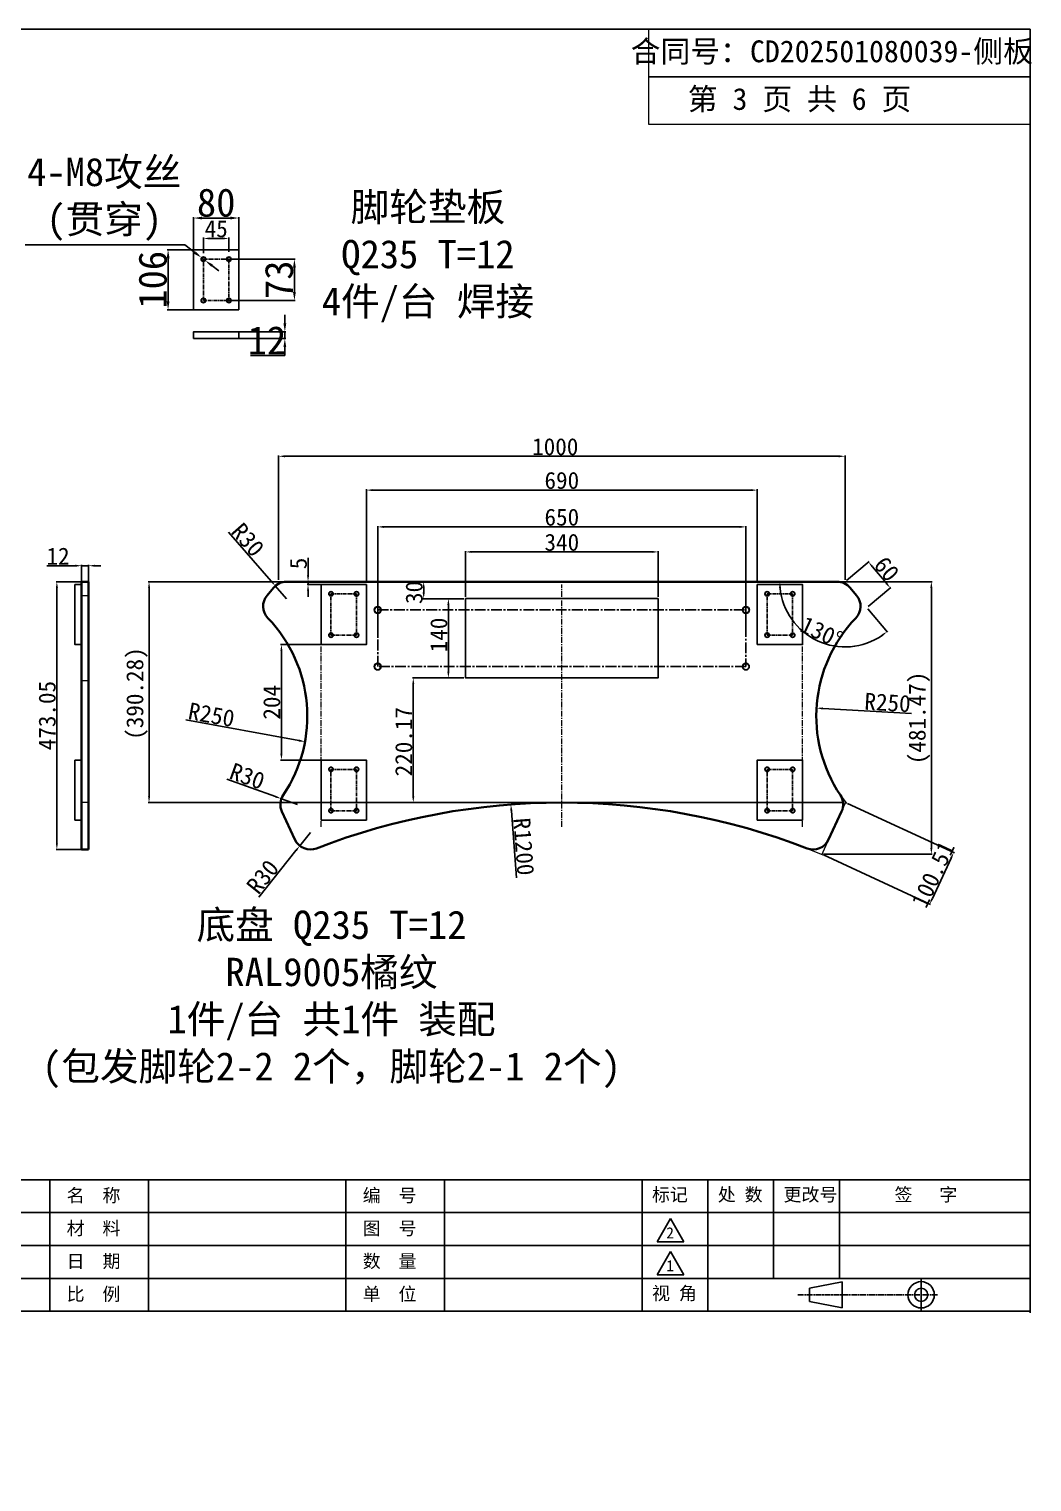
# Model space of a CAD drawing. Header units: millimetres. Extents: x 7760 to 23106, y -3343 to 6769.
# Drawn here: x 21335 to 23106, y 3021 to 5587 of the extents above; entities that cross this region are included whole.
import ezdxf

# ---------------------------------------------------------------- set-up
doc = ezdxf.new("R2010")
doc.units = ezdxf.units.MM
for name, pattern in [('ACAD_ISO04W100', [30, 24, -3, 0, -3]), ('ACAD_ISO08W100', [36, 24, -3, 6, -3]), ('AD_LTYPE6 0 mm', [16, 13, -1, 1, -1]), ('CENTER', [10.16, 6.35, -1.27, 1.27, -1.27]), ('CENTER2', [28.575, 19.05, -3.175, 3.175, -3.175]), ('CENTERX2', [20.32, 12.7, -2.54, 2.54, -2.54]), ('HIDDEN', [1.905, 1.27, -0.635])]:
    doc.linetypes.add(name, pattern=pattern)
for name, color, linetype in [('6文字层', 3, 'Continuous'), ('shixian', 7, 'Continuous'), ('tukuang', 7, 'Continuous'), ('xuxian1', 6, 'ACAD_ISO04W100'), ('zhongxingxian', 1, 'ACAD_ISO08W100')]:
    doc.layers.add(name, color=color, linetype=linetype)
for name, color, linetype, lineweight in [('ACADxuxian1', 6, 'AD_LTYPE6 0 mm', 0), ('ACAD注释层', 3, 'Continuous', 0), ('图框', 7, 'Continuous', 15), ('尺寸线', 3, 'Continuous', 15)]:
    doc.layers.add(name, color=color, linetype=linetype, lineweight=lineweight)
doc.styles.add('SLDTEXTSTYLE0', font='')
doc.styles.get("Standard").update_dxf_attribs({"font": ''})
doc.styles.get('SLDTEXTSTYLE0').set_extended_font_data('宋体')
doc.styles.get('Standard').set_extended_font_data('SimSun')
doc.dimstyles.new('30#', dxfattribs={"dimtxt": 30, "dimasz": 11, "dimexe": 1.5, "dimexo": 3, "dimgap": 2, "dimtad": 1, "dimzin": 12, "dimdsep": 46, "dimtxsty": 'Standard', "dimcen": 20, "dimclrd": 3, "dimclre": 3, "dimclrt": 7, "dimadec": 0, "dimazin": 3, "dimtfac": 1, "dimtmove": 0, "dimatfit": 3, "dimfxl": 0, "dimarcsym": 0})
doc.dimstyles.new('50#', dxfattribs={"dimtxt": 50, "dimasz": 15, "dimexe": 1.5, "dimexo": 3, "dimgap": 2, "dimtad": 1, "dimtoh": 1, "dimzin": 12, "dimdsep": 46, "dimtxsty": 'Standard', "dimcen": 20, "dimclrd": 3, "dimclre": 3, "dimclrt": 7, "dimadec": 0, "dimazin": 3, "dimtfac": 1, "dimtmove": 0, "dimatfit": 3, "dimfxl": 0, "dimarcsym": 0})

# ---------------------------------------------------------------- blocks, each defined once
blk = doc.blocks.new('*D126')
at = {"layer": 'Defpoints', "color": 0}
for p in [(21427.9, 4639.5), (21427.9, 4608.3), (21439.9, 4608.3)]:
    blk.add_point(p, dxfattribs=at)
at = {"layer": '尺寸线', "color": 3, "lineweight": -2}
for p, q in [((21416.9, 4639.5), (21366.5, 4639.5)), ((21427.9, 4611.3), (21427.9, 4641)), ((21439.9, 4639.5), (21427.9, 4639.5)), ((21439.9, 4611.3), (21439.9, 4641)), ((21450.9, 4639.5), (21461.9, 4639.5))]:
    blk.add_line(p, q, dxfattribs=at)
at = {"layer": '尺寸线', "color": 3}
for points in [[(21416.9, 4637.7), (21416.9, 4641.3), (21427.9, 4639.5)], [(21450.9, 4641.3), (21450.9, 4637.7), (21439.9, 4639.5)]]:
    blk.add_solid(points, dxfattribs=at)
at = {"layer": '尺寸线', "color": 7, "insert": (21386.2, 4671.5), "char_height": 30, "attachment_point": 2}
blk.add_mtext('12', dxfattribs=at)
blk = doc.blocks.new('JDJH')
for p, q in [((12358.9, 1732.7), (12358.9, 1997.3)), ((12557.3, 1732.7), (12557.3, 1997.3)), ((12954.3, 1732.7), (12954.3, 1997.3)), ((13152.7, 1732.7), (13152.7, 1997.3)), ((13549.7, 1732.7), (13549.7, 1997.3)), ((13748.1, 1732.7), (13748.1, 1997.3)), ((14145.1, 1732.7), (14145.1, 1997.3)), ((14277.4, 1732.7), (14277.4, 1997.3)), ((14409.7, 1798.8), (14409.7, 1997.3)), ((14542, 1798.8), (14542, 1997.3)), ((14925.7, 1931.2), (12358.9, 1931.2)), ((14202.2, 1919.2), (14175.2, 1872.5)), ((14229.1, 1872.5), (14202.2, 1919.2)), ((14175.2, 1872.5), (14229.1, 1872.5)), ((14925.7, 1865), (12358.9, 1865)), ((14202.2, 1853.1), (14175.2, 1806.3)), ((14229.1, 1806.3), (14202.2, 1853.1)), ((14925.7, 1798.8), (12358.9, 1798.8)), ((14175.2, 1806.3), (14229.1, 1806.3)), ((14481.6, 1779), (14547.8, 1792.2)), ((14547.8, 1792.2), (14547.8, 1739.3)), ((14706.4, 1732.7), (14706.4, 1798.8)), ((14481.6, 1779), (14481.6, 1752.5)), ((14481.6, 1752.5), (14547.8, 1739.3))]:
    blk.add_line(p, q)
for radius in [26.5, 13.2]:
    blk.add_circle((14706.4, 1765.8), radius)
at = {"layer": 'tukuang', "linetype": 'ByBlock'}
blk.add_line((14925.7, 1997.3), (11168, 1997.3), dxfattribs=at)
at = {"layer": 'xuxian1', "linetype": 'ByBlock'}
for p, q in [((11168, 1732.7), (11168, 4312.8)), ((11168, 4312.8), (14925.7, 4312.8)), ((11589.4, 4075), (11589.4, 4312.8)), ((14925.7, 4312.8), (14925.7, 1732.7)), ((11168, 4075), (11589.4, 4075)), ((14925.7, 1732.7), (11168, 1732.7))]:
    blk.add_line(p, q, dxfattribs=at)
at = {"layer": 'zhongxingxian', "ltscale": 0.5}
blk.add_line((14458.1, 1765.8), (14739.5, 1765.8), dxfattribs=at)
for s, p in [('2', (14194, 1879.4)), ('1', (14194, 1813.2))]:
    blk.add_text(s, height=22.3).set_placement(p)
at = {"insert": (11324.8, 1926.5), "char_height": 80, "width": 1615.999, "attachment_point": 1}
blk.add_mtext('{\\fSimSun|b0|i0|c134|p2;好夫满机柜}', dxfattribs=at)
at = {"layer": '6文字层', "insert": (11200.1, 4291.9), "char_height": 30, "width": 784.033, "attachment_point": 1}
blk.add_mtext('{\\fSimSun|b0|i0|c134|p2;\\W0.9;\\C1;需方供图与本图或有差\\P异,生产图以此图为准.\\P★ 现场若有嵌入安装\\P需求，务必提前声明。}', dxfattribs=at)
at = {"layer": 'shixian', "char_height": 26.46, "width": 238.071, "attachment_point": 1}
for s, insert in [('设  计', (12392.5, 1979.1)), ('名  称', (12987.9, 1979.1)), ('编  号', (13583.3, 1979.1)), ('标记', (14165.1, 1980.7)), ('处 数', (14297.4, 1980.7)), ('更改号', (14429.7, 1980.7)), ('签   字', (14652.9, 1980.7)), ('制  图', (12392.5, 1912.9)), ('王芬芬', (12631.5, 1903.3)), ('材  料', (12987.9, 1912.9)), ('图  号', (13583.3, 1912.9)), ('审  核', (12392.5, 1846.8)), ('日  期', (12987.9, 1846.8)), ('数  量', (13583.3, 1846.8)), ('工  艺', (12392.5, 1780.6)), ('比  例', (12987.9, 1780.6)), ('单  位', (13583.3, 1780.6)), ('视 角', (14165.1, 1782.2))]:
    blk.add_mtext(s, dxfattribs=dict(at, insert=insert))
blk = doc.blocks.new('*D170')
at = {"layer": 'Defpoints', "color": 0}
for p in [(22761.6, 4611.3), (22928, 4611.3), (22734.7, 4129.9)]:
    blk.add_point(p, dxfattribs=at)
at = {"layer": '尺寸线', "color": 3, "lineweight": -2}
for p, q in [((22764.6, 4611.3), (22929.5, 4611.3)), ((22928, 4140.9), (22928, 4600.3)), ((22737.7, 4129.9), (22929.5, 4129.9))]:
    blk.add_line(p, q, dxfattribs=at)
at = {"layer": '尺寸线', "color": 3}
for points in [[(22929.8, 4600.3), (22926.1, 4600.3), (22928, 4611.3)], [(22926.1, 4140.9), (22929.8, 4140.9), (22928, 4129.9)]]:
    blk.add_solid(points, dxfattribs=at)
at = {"layer": '尺寸线', "color": 7, "insert": (22887.8, 4370.6), "char_height": 30, "attachment_point": 2, "rotation": 90}
blk.add_mtext('(481.47)', dxfattribs=at)
blk = doc.blocks.new('*D171')
at = {"layer": 'Defpoints', "color": 0}
for p in [(22777, 4221), (22967.3, 4132.8), (22734.7, 4129.9)]:
    blk.add_point(p, dxfattribs=at)
at = {"layer": '尺寸线', "color": 3, "lineweight": -2}
for p, q in [((22779.7, 4219.8), (22968.7, 4132.1)), ((22737.4, 4128.6), (22926.4, 4040.9)), ((22929.7, 4051.5), (22962.7, 4122.8))]:
    blk.add_line(p, q, dxfattribs=at)
at = {"layer": '尺寸线', "color": 3}
for points in [[(22964.4, 4122), (22961, 4123.5), (22967.3, 4132.8)], [(22928, 4052.3), (22931.3, 4050.8), (22925, 4041.6)]]:
    blk.add_solid(points, dxfattribs=at)
at = {"layer": '尺寸线', "color": 7, "insert": (22917.2, 4100.6), "char_height": 30, "attachment_point": 2, "rotation": 65.1177}
blk.add_mtext('100.51', dxfattribs=at)
blk = doc.blocks.new('*D172')
at = {"layer": 'Defpoints', "color": 0}
for p in [(21546.9, 4611.3), (21789.6, 4611.3), (22777, 4221)]:
    blk.add_point(p, dxfattribs=at)
at = {"layer": '尺寸线', "color": 3, "lineweight": -2}
for p, q in [((21786.6, 4611.3), (21545.4, 4611.3)), ((21546.9, 4232), (21546.9, 4600.3)), ((22774, 4221), (21545.4, 4221))]:
    blk.add_line(p, q, dxfattribs=at)
at = {"layer": '尺寸线', "color": 3}
for points in [[(21548.7, 4600.3), (21545.1, 4600.3), (21546.9, 4611.3)], [(21545.1, 4232), (21548.7, 4232), (21546.9, 4221)]]:
    blk.add_solid(points, dxfattribs=at)
at = {"layer": '尺寸线', "color": 7, "insert": (21506.7, 4413.7), "char_height": 30, "attachment_point": 2, "rotation": 90}
blk.add_mtext('(390.28)', dxfattribs=at)
blk = doc.blocks.new('*D173')
at = {"layer": 'Defpoints', "color": 0}
for p in [(22775.6, 4832.8), (21775.6, 4611.3), (22775.6, 4611.3)]:
    blk.add_point(p, dxfattribs=at)
at = {"layer": '尺寸线', "color": 3, "lineweight": -2}
for p, q in [((21775.6, 4614.3), (21775.6, 4834.3)), ((21786.6, 4832.8), (22764.6, 4832.8)), ((22775.6, 4614.3), (22775.6, 4834.3))]:
    blk.add_line(p, q, dxfattribs=at)
at = {"layer": '尺寸线', "color": 3}
for points in [[(21786.6, 4834.7), (21786.6, 4831), (21775.6, 4832.8)], [(22764.6, 4831), (22764.6, 4834.7), (22775.6, 4832.8)]]:
    blk.add_solid(points, dxfattribs=at)
at = {"layer": '尺寸线', "color": 7, "insert": (22264, 4864.8), "char_height": 30, "attachment_point": 2}
blk.add_mtext('1000', dxfattribs=at)
blk = doc.blocks.new('*D174')
at = {"layer": 'Defpoints', "color": 0}
for p in [(22105.6, 4581.3), (22075.3, 4441.3), (22105.6, 4441.3)]:
    blk.add_point(p, dxfattribs=at)
at = {"layer": '尺寸线', "color": 3, "lineweight": -2}
for p, q in [((22102.6, 4581.3), (22073.8, 4581.3)), ((22075.3, 4570.3), (22075.3, 4452.3)), ((22102.6, 4441.3), (22073.8, 4441.3))]:
    blk.add_line(p, q, dxfattribs=at)
at = {"layer": '尺寸线', "color": 3}
for points in [[(22077.2, 4570.3), (22073.5, 4570.3), (22075.3, 4581.3)], [(22073.5, 4452.3), (22077.2, 4452.3), (22075.3, 4441.3)]]:
    blk.add_solid(points, dxfattribs=at)
at = {"layer": '尺寸线', "color": 7, "insert": (22043.3, 4517.2), "char_height": 30, "attachment_point": 2, "rotation": 90}
blk.add_mtext('140', dxfattribs=at)
blk = doc.blocks.new('*D175')
at = {"layer": 'Defpoints', "color": 0}
for p in [(22105.6, 4663.9), (22105.6, 4581.3), (22445.6, 4581.3)]:
    blk.add_point(p, dxfattribs=at)
at = {"layer": '尺寸线', "color": 3, "lineweight": -2}
for p, q in [((22105.6, 4584.3), (22105.6, 4665.4)), ((22434.6, 4663.9), (22116.6, 4663.9)), ((22445.6, 4584.3), (22445.6, 4665.4))]:
    blk.add_line(p, q, dxfattribs=at)
at = {"layer": '尺寸线', "color": 3}
for points in [[(22116.6, 4665.7), (22116.6, 4662.1), (22105.6, 4663.9)], [(22434.6, 4662.1), (22434.6, 4665.7), (22445.6, 4663.9)]]:
    blk.add_solid(points, dxfattribs=at)
at = {"layer": '尺寸线', "color": 7, "insert": (22275.6, 4695.9), "char_height": 30, "attachment_point": 2}
blk.add_mtext('340', dxfattribs=at)
blk = doc.blocks.new('*D176')
at = {"layer": 'Defpoints', "color": 0}
for p in [(22775.6, 4611.3), (22855.5, 4600.1), (22814.1, 4565.4)]:
    blk.add_point(p, dxfattribs=at)
at = {"layer": '尺寸线', "color": 3, "lineweight": -2}
for p, q in [((22777.9, 4613.3), (22818.1, 4647)), ((22824, 4637.6), (22848.5, 4608.5)), ((22816.4, 4567.3), (22856.7, 4601.1))]:
    blk.add_line(p, q, dxfattribs=at)
at = {"layer": '尺寸线', "color": 3}
for points in [[(22825.4, 4638.8), (22822.6, 4636.5), (22817, 4646.1)], [(22847.1, 4607.3), (22849.9, 4609.7), (22855.5, 4600.1)]]:
    blk.add_solid(points, dxfattribs=at)
at = {"layer": '尺寸线', "color": 7, "insert": (22860.8, 4643.6), "char_height": 30, "attachment_point": 2, "rotation": 310}
blk.add_mtext('60', dxfattribs=at)
blk = doc.blocks.new('*D177')
at = {"layer": 'Defpoints', "color": 0}
for p in [(21775.6, 4611.3), (22775.6, 4611.3), (22775.6, 4611.3), (22814.1, 4565.4), (22768.9, 4496.3)]:
    blk.add_point(p, dxfattribs=at)
at = {"layer": '尺寸线', "color": 3, "lineweight": -2}
blk.add_line((22816.1, 4563.1), (22850.6, 4521.9), dxfattribs=at)
blk.add_arc((22775.6, 4611.3), 115.2, 185.4725, 304.5275, dxfattribs=at)
at = {"layer": '尺寸线', "color": 3}
for points in [[(22662.7, 4600.4), (22659, 4600.3), (22660.4, 4611.3)], [(22842, 4515), (22839.8, 4517.9), (22849.6, 4523.1)]]:
    blk.add_solid(points, dxfattribs=at)
at = {"layer": '尺寸线', "color": 7, "insert": (22706.4, 4551.8), "char_height": 30, "attachment_point": 1, "rotation": 335}
blk.add_mtext('130%%d', dxfattribs=at)
blk = doc.blocks.new('*D178')
at = {"layer": 'Defpoints', "color": 0}
for p in [(21789.6, 4611.3), (22031.7, 4611.3), (22105.6, 4581.3)]:
    blk.add_point(p, dxfattribs=at)
at = {"layer": '尺寸线', "color": 3, "lineweight": -2}
for p, q in [((21792.6, 4611.3), (22033.2, 4611.3)), ((22031.7, 4592.3), (22031.7, 4600.3)), ((22102.6, 4581.3), (22030.2, 4581.3))]:
    blk.add_line(p, q, dxfattribs=at)
at = {"layer": '尺寸线', "color": 3}
for points in [[(22033.6, 4600.3), (22029.9, 4600.3), (22031.7, 4611.3)], [(22029.9, 4592.3), (22033.6, 4592.3), (22031.7, 4581.3)]]:
    blk.add_solid(points, dxfattribs=at)
at = {"layer": '尺寸线', "color": 7, "insert": (21999.7, 4592.3), "char_height": 30, "attachment_point": 2, "rotation": 90}
blk.add_mtext('30', dxfattribs=at)
blk = doc.blocks.new('*D179')
at = {"layer": 'Defpoints', "color": 0}
for p in [(22013.3, 4441.3), (22105.6, 4441.3), (22275.6, 4221.2)]:
    blk.add_point(p, dxfattribs=at)
at = {"layer": '尺寸线', "color": 3, "lineweight": -2}
for p, q in [((22102.6, 4441.3), (22011.8, 4441.3)), ((22013.3, 4232.2), (22013.3, 4430.3)), ((22272.6, 4221.2), (22011.8, 4221.2))]:
    blk.add_line(p, q, dxfattribs=at)
at = {"layer": '尺寸线', "color": 3}
for points in [[(22015.2, 4430.3), (22011.5, 4430.3), (22013.3, 4441.3)], [(22011.5, 4232.2), (22015.2, 4232.2), (22013.3, 4221.2)]]:
    blk.add_solid(points, dxfattribs=at)
at = {"layer": '尺寸线', "color": 7, "insert": (21981.3, 4328.7), "char_height": 30, "attachment_point": 2, "rotation": 90}
blk.add_mtext('220.17', dxfattribs=at)
blk = doc.blocks.new('*D180')
at = {"layer": 'Defpoints', "color": 0}
for p in [(22725.2, 4388), (22974.8, 4373.9)]:
    blk.add_point(p, dxfattribs=at)
at = {"layer": '尺寸线', "color": 3, "lineweight": -2}
blk.add_line((22893.1, 4378.5), (22736.2, 4387.4), dxfattribs=at)
at = {"layer": '尺寸线', "color": 3}
blk.add_solid([(22736.3, 4389.2), (22736.1, 4385.5), (22725.2, 4388)], dxfattribs=at)
at = {"layer": '尺寸线', "color": 7, "insert": (22810.8, 4415.2), "char_height": 30, "attachment_point": 1, "rotation": 356.7595}
blk.add_mtext('R250', dxfattribs=at)
blk = doc.blocks.new('*D181')
at = {"layer": 'Defpoints', "color": 0}
for p in [(21576.3, 4373.9), (21822.2, 4328.8)]:
    blk.add_point(p, dxfattribs=at)
at = {"layer": '尺寸线', "color": 3, "lineweight": -2}
blk.add_line((21611.9, 4367.3), (21811.4, 4330.8), dxfattribs=at)
at = {"layer": '尺寸线', "color": 3}
blk.add_solid([(21811.1, 4329), (21811.7, 4332.6), (21822.2, 4328.8)], dxfattribs=at)
at = {"layer": '尺寸线', "color": 7, "insert": (21619.7, 4398.4), "char_height": 30, "attachment_point": 1, "rotation": 349.6286}
blk.add_mtext('R250', dxfattribs=at)
blk = doc.blocks.new('*D182')
at = {"layer": 'Defpoints', "color": 0}
for p in [(22185.6, 4217.8), (22275.6, 3021.2)]:
    blk.add_point(p, dxfattribs=at)
at = {"layer": '尺寸线', "color": 3, "lineweight": -2}
blk.add_line((22195.4, 4088.4), (22186.5, 4206.8), dxfattribs=at)
at = {"layer": '尺寸线', "color": 3}
blk.add_solid([(22188.3, 4207), (22184.6, 4206.7), (22185.6, 4217.8)], dxfattribs=at)
at = {"layer": '尺寸线', "color": 7, "insert": (22208.3, 4143.4), "char_height": 30, "attachment_point": 5, "rotation": 274.2982}
blk.add_mtext('R1200', dxfattribs=at)
blk = doc.blocks.new('*D183')
at = {"layer": 'Defpoints', "color": 0}
for p in [(21769.8, 4603.9), (21789.6, 4581.3)]:
    blk.add_point(p, dxfattribs=at)
at = {"layer": '尺寸线', "color": 3, "lineweight": -2}
for p, q in [((21687, 4698.5), (21762.5, 4612.2)), ((21789.6, 4581.3), (21769.8, 4603.9))]:
    blk.add_line(p, q, dxfattribs=at)
at = {"layer": '尺寸线', "color": 3}
blk.add_solid([(21761.2, 4611), (21763.9, 4613.4), (21769.8, 4603.9)], dxfattribs=at)
at = {"layer": '尺寸线', "color": 7, "insert": (21721.2, 4685.3), "char_height": 30, "attachment_point": 5, "rotation": 311.2026}
blk.add_mtext('R30', dxfattribs=at)
blk = doc.blocks.new('*D184')
at = {"layer": 'Defpoints', "color": 0}
for p in [(21831.7, 4168.3), (21813, 4144.8)]:
    blk.add_point(p, dxfattribs=at)
at = {"layer": '尺寸线', "color": 3, "lineweight": -2}
for p, q in [((21831.7, 4168.3), (21813, 4144.8)), ((21740.6, 4054), (21806.1, 4136.2))]:
    blk.add_line(p, q, dxfattribs=at)
at = {"layer": '尺寸线', "color": 3}
blk.add_solid([(21807.6, 4135.1), (21804.7, 4137.4), (21813, 4144.8)], dxfattribs=at)
at = {"layer": '尺寸线', "color": 7, "insert": (21747.5, 4090), "char_height": 30, "attachment_point": 5, "rotation": 51.418}
blk.add_mtext('R30', dxfattribs=at)
blk = doc.blocks.new('*D185')
at = {"layer": 'Defpoints', "color": 0}
for p in [(21780.5, 4227.9), (21808.8, 4217.8)]:
    blk.add_point(p, dxfattribs=at)
at = {"layer": '尺寸线', "color": 3, "lineweight": -2}
for p, q in [((21684.1, 4262.5), (21770.2, 4231.6)), ((21808.8, 4217.8), (21780.5, 4227.9))]:
    blk.add_line(p, q, dxfattribs=at)
at = {"layer": '尺寸线', "color": 3}
blk.add_solid([(21769.5, 4229.9), (21770.8, 4233.3), (21780.5, 4227.9)], dxfattribs=at)
at = {"layer": '尺寸线', "color": 7, "insert": (21720.3, 4267.6), "char_height": 30, "attachment_point": 5, "rotation": 340.2591}
blk.add_mtext('R30', dxfattribs=at)
blk = doc.blocks.new('*D186')
at = {"layer": 'Defpoints', "color": 0}
for p in [(21687.9, 5217.5), (21642.9, 5188.5), (21687.9, 5191.1)]:
    blk.add_point(p, dxfattribs=at)
at = {"layer": '尺寸线', "color": 3, "lineweight": -2}
for p, q in [((21642.9, 5191.5), (21642.9, 5219)), ((21653.9, 5217.5), (21676.9, 5217.5)), ((21687.9, 5194.1), (21687.9, 5219))]:
    blk.add_line(p, q, dxfattribs=at)
at = {"layer": '尺寸线', "color": 3}
for points in [[(21653.9, 5219.4), (21653.9, 5215.7), (21642.9, 5217.5)], [(21676.9, 5215.7), (21676.9, 5219.4), (21687.9, 5217.5)]]:
    blk.add_solid(points, dxfattribs=at)
at = {"layer": '尺寸线', "color": 7, "insert": (21665.4, 5234.5), "char_height": 30, "attachment_point": 5}
blk.add_mtext('45', dxfattribs=at)
blk = doc.blocks.new('*D187')
at = {"color": 3, "lineweight": -2}
for p, q in [((21625.4, 5187.9), (21625.4, 5255.1)), ((21640.4, 5253.6), (21690.4, 5253.6)), ((21705.4, 5187.9), (21705.4, 5255.1))]:
    blk.add_line(p, q, dxfattribs=at)
at = {"color": 3}
for points in [[(21640.4, 5256.1), (21640.4, 5251.1), (21625.4, 5253.6)], [(21690.4, 5251.1), (21690.4, 5256.1), (21705.4, 5253.6)]]:
    blk.add_solid(points, dxfattribs=at)
at = {"layer": 'Defpoints', "color": 0}
for p in [(21705.4, 5253.6), (21625.4, 5184.9), (21705.4, 5184.9)]:
    blk.add_point(p, dxfattribs=at)
at = {"color": 7, "insert": (21665.4, 5280.6), "char_height": 50, "attachment_point": 5}
blk.add_mtext('80', dxfattribs=at)
blk = doc.blocks.new('*D188')
at = {"color": 3, "lineweight": -2}
for p, q in [((21630.5, 5197.6), (21579, 5197.6)), ((21580.5, 5182.6), (21580.5, 5106.6)), ((21630.5, 5091.6), (21579, 5091.6))]:
    blk.add_line(p, q, dxfattribs=at)
at = {"color": 3}
for points in [[(21583, 5182.6), (21578, 5182.6), (21580.5, 5197.6)], [(21578, 5106.6), (21583, 5106.6), (21580.5, 5091.6)]]:
    blk.add_solid(points, dxfattribs=at)
at = {"layer": 'Defpoints', "color": 0}
for p in [(21633.5, 5197.6), (21580.5, 5091.6), (21633.5, 5091.6)]:
    blk.add_point(p, dxfattribs=at)
at = {"color": 7, "insert": (21553.5, 5144.6), "char_height": 50, "attachment_point": 5, "rotation": 90}
blk.add_mtext('106', dxfattribs=at)
blk = doc.blocks.new('*D189')
at = {"color": 3, "lineweight": -2}
for p, q in [((21676.9, 5181.1), (21805, 5181.1)), ((21803.5, 5166.1), (21803.5, 5123.1)), ((21680.5, 5108.1), (21805, 5108.1))]:
    blk.add_line(p, q, dxfattribs=at)
at = {"color": 3}
for points in [[(21806, 5166.1), (21801, 5166.1), (21803.5, 5181.1)], [(21801, 5123.1), (21806, 5123.1), (21803.5, 5108.1)]]:
    blk.add_solid(points, dxfattribs=at)
at = {"layer": 'Defpoints', "color": 0}
for p in [(21673.9, 5181.1), (21677.5, 5108.1), (21803.5, 5108.1)]:
    blk.add_point(p, dxfattribs=at)
at = {"color": 7, "insert": (21776.5, 5144.6), "char_height": 50, "attachment_point": 5, "rotation": 90}
blk.add_mtext('73', dxfattribs=at)
blk = doc.blocks.new('*D190')
at = {"color": 3, "lineweight": -2}
for p, q in [((21327.9, 5206.1), (21609.8, 5206.1)), ((21609.8, 5206.1), (21627.7, 5192.5)), ((21646, 5178.7), (21639.7, 5183.5)), ((21658, 5169.6), (21670, 5160.6))]:
    blk.add_line(p, q, dxfattribs=at)
at = {"color": 3}
for points in [[(21626.2, 5190.5), (21629.2, 5194.5), (21639.7, 5183.5)], [(21659.5, 5171.6), (21656.5, 5167.7), (21646, 5178.7)]]:
    blk.add_solid(points, dxfattribs=at)
at = {"layer": 'Defpoints', "color": 0}
for p in [(21639.7, 5183.5), (21646, 5178.7)]:
    blk.add_point(p, dxfattribs=at)
at = {"color": 7, "insert": (21467.8, 5286.7), "char_height": 50, "attachment_point": 5}
blk.add_mtext('4-M8攻丝\\P(贯穿)', dxfattribs=at)
blk = doc.blocks.new('*D191')
at = {"color": 3, "lineweight": -2}
for p, q in [((21786.6, 5067.7), (21786.6, 5082.7)), ((21688.4, 5052.7), (21788.1, 5052.7)), ((21688.4, 5040.7), (21788.1, 5040.7)), ((21786.6, 5052.7), (21786.6, 5040.7)), ((21786.6, 5010.7), (21725.7, 5010.7)), ((21786.6, 5025.7), (21786.6, 5010.7))]:
    blk.add_line(p, q, dxfattribs=at)
at = {"color": 3}
for points in [[(21784.1, 5067.7), (21789.1, 5067.7), (21786.6, 5052.7)], [(21789.1, 5025.7), (21784.1, 5025.7), (21786.6, 5040.7)]]:
    blk.add_solid(points, dxfattribs=at)
at = {"layer": 'Defpoints', "color": 0}
for p in [(21685.4, 5052.7), (21685.4, 5040.7), (21786.6, 5040.7)]:
    blk.add_point(p, dxfattribs=at)
at = {"color": 7, "insert": (21755.1, 5037.7), "char_height": 50, "attachment_point": 5}
blk.add_mtext('12', dxfattribs=at)
blk = doc.blocks.new('zw$65A0')
blk.add_lwpolyline([(0, 0), (80, 0), (80, 106), (0, 106)], close=True)
at = {"color": 1, "linetype": 'CENTER'}
blk.add_lwpolyline([(17.5, 89.5), (62.5, 89.5), (62.5, 16.5), (17.5, 16.5)], close=True, dxfattribs=at)
for centre, radius in [((17.5, 89.5), 4), ((17.5, 89.5), 3.6), ((62.5, 89.5), 4), ((62.5, 89.5), 3.6), ((17.5, 16.5), 4), ((17.5, 16.5), 3.6), ((62.5, 16.5), 4), ((62.5, 16.5), 3.6)]:
    blk.add_circle(centre, radius)
blk = doc.blocks.new('*D195')
at = {"layer": 'Defpoints', "color": 0}
for p in [(22600.6, 4708.1), (21950.6, 4511.3), (22600.6, 4511.3)]:
    blk.add_point(p, dxfattribs=at)
at = {"layer": '尺寸线', "color": 3, "lineweight": -2}
for p, q in [((21950.6, 4514.3), (21950.6, 4709.6)), ((21961.6, 4708.1), (22589.6, 4708.1)), ((22600.6, 4514.3), (22600.6, 4709.6))]:
    blk.add_line(p, q, dxfattribs=at)
at = {"layer": '尺寸线', "color": 3}
for points in [[(21961.6, 4709.9), (21961.6, 4706.2), (21950.6, 4708.1)], [(22589.6, 4706.2), (22589.6, 4709.9), (22600.6, 4708.1)]]:
    blk.add_solid(points, dxfattribs=at)
at = {"layer": '尺寸线', "color": 7, "insert": (22275.6, 4725.1), "char_height": 30, "attachment_point": 5}
blk.add_mtext('650', dxfattribs=at)
blk = doc.blocks.new('*D196')
at = {"layer": 'Defpoints', "color": 0}
for p in [(22620.6, 4773), (21930.6, 4606.3), (22620.6, 4606.3)]:
    blk.add_point(p, dxfattribs=at)
at = {"layer": '尺寸线', "color": 3, "lineweight": -2}
for p, q in [((21930.6, 4609.3), (21930.6, 4774.5)), ((22620.6, 4609.3), (22620.6, 4774.5)), ((21941.6, 4773), (22609.6, 4773))]:
    blk.add_line(p, q, dxfattribs=at)
at = {"layer": '尺寸线', "color": 3}
for points in [[(21941.6, 4774.8), (21941.6, 4771.2), (21930.6, 4773)], [(22609.6, 4771.2), (22609.6, 4774.8), (22620.6, 4773)]]:
    blk.add_solid(points, dxfattribs=at)
at = {"layer": '尺寸线', "color": 7, "insert": (22275.6, 4790), "char_height": 30, "attachment_point": 5}
blk.add_mtext('690', dxfattribs=at)
blk = doc.blocks.new('*D197')
at = {"layer": 'Defpoints', "color": 0}
for p in [(21827.6, 4611.3), (21890.6, 4611.3), (21890.6, 4606.3)]:
    blk.add_point(p, dxfattribs=at)
at = {"layer": '尺寸线', "color": 3, "lineweight": -2}
for p, q in [((21827.6, 4622.3), (21827.6, 4653.6)), ((21887.6, 4611.3), (21826.1, 4611.3)), ((21887.6, 4606.3), (21826.1, 4606.3)), ((21827.6, 4606.3), (21827.6, 4611.3)), ((21827.6, 4595.3), (21827.6, 4584.3))]:
    blk.add_line(p, q, dxfattribs=at)
at = {"layer": '尺寸线', "color": 3}
for points in [[(21825.7, 4622.3), (21829.4, 4622.3), (21827.6, 4611.3)], [(21829.4, 4595.3), (21825.7, 4595.3), (21827.6, 4606.3)]]:
    blk.add_solid(points, dxfattribs=at)
at = {"layer": '尺寸线', "color": 7, "insert": (21810.6, 4643.5), "char_height": 30, "attachment_point": 5, "rotation": 90}
blk.add_mtext('5', dxfattribs=at)
blk = doc.blocks.new('*D198')
at = {"layer": 'Defpoints', "color": 0}
for p in [(21780.6, 4500.3), (21890.6, 4500.3), (21890.6, 4296.3)]:
    blk.add_point(p, dxfattribs=at)
at = {"layer": '尺寸线', "color": 3, "lineweight": -2}
for p, q in [((21887.6, 4500.3), (21779.1, 4500.3)), ((21780.6, 4307.3), (21780.6, 4489.3)), ((21887.6, 4296.3), (21779.1, 4296.3))]:
    blk.add_line(p, q, dxfattribs=at)
at = {"layer": '尺寸线', "color": 3}
for points in [[(21782.4, 4489.3), (21778.7, 4489.3), (21780.6, 4500.3)], [(21778.7, 4307.3), (21782.4, 4307.3), (21780.6, 4296.3)]]:
    blk.add_solid(points, dxfattribs=at)
at = {"layer": '尺寸线', "color": 7, "insert": (21763.6, 4398.3), "char_height": 30, "attachment_point": 5, "rotation": 90}
blk.add_mtext('204', dxfattribs=at)
blk = doc.blocks.new('*D312')
at = {"layer": 'Defpoints', "color": 0}
for p in [(21433.9, 4611.3), (21384.1, 4138.3), (21433.9, 4138.3)]:
    blk.add_point(p, dxfattribs=at)
at = {"layer": '尺寸线', "color": 3, "lineweight": -2}
for p, q in [((21430.9, 4611.3), (21382.6, 4611.3)), ((21384.1, 4600.3), (21384.1, 4149.3)), ((21430.9, 4138.3), (21382.6, 4138.3))]:
    blk.add_line(p, q, dxfattribs=at)
at = {"layer": '尺寸线', "color": 3}
for points in [[(21386, 4600.3), (21382.3, 4600.3), (21384.1, 4611.3)], [(21382.3, 4149.3), (21386, 4149.3), (21384.1, 4138.3)]]:
    blk.add_solid(points, dxfattribs=at)
at = {"layer": '尺寸线', "color": 7, "insert": (21367.1, 4374.8), "char_height": 30, "attachment_point": 5, "rotation": 90}
blk.add_mtext('473.05', dxfattribs=at)

msp = doc.modelspace()

# ---------------------------------------------------------------- linework, layer by layer
at = {"color": 7, "linetype": 'Continuous', "lineweight": 35}
for p, q in [((21427.871, 4598.6827), (21427.871, 4611.3274)), ((21427.871, 4611.3274), (21439.871, 4611.3274)), ((21427.871, 4585.183), (21427.871, 4598.6827)), ((21439.871, 4611.3274), (21439.871, 4598.6827)), ((21439.871, 4598.6827), (21439.871, 4585.183)), ((21766.5761, 4600.611), (21755.2485, 4587.1114)), ((22761.5789, 4611.3274), (21789.5574, 4611.3274)), ((22795.8878, 4587.1114), (22784.5603, 4600.611)), ((21427.871, 4549.1231), (21427.871, 4585.183)), ((21439.871, 4585.183), (21439.871, 4549.1231)), ((21427.871, 4232.8135), (21427.871, 4549.1231)), ((21439.871, 4549.1231), (21439.871, 4232.8135)), ((21427.871, 4206.4014), (21427.871, 4232.8135)), ((21439.871, 4232.8135), (21439.871, 4206.4014)), ((21427.871, 4156.9212), (21427.871, 4206.4014)), ((21439.871, 4206.4014), (21439.871, 4138.2816)), ((21781.5438, 4205.1392), (21804.4932, 4155.659)), ((22746.6431, 4155.659), (22769.5925, 4205.1392)), ((21427.871, 4138.2816), (21427.871, 4156.9212)), ((21427.871, 4138.2816), (21439.871, 4138.2816)), ((21439.871, 4156.9212), (21439.871, 4141.2816))]:
    msp.add_line(p, q, dxfattribs=at)
at = {"color": 7, "linetype": 'Continuous', "lineweight": 0}
for p, q in [((21789.5574, 4611.3274), (21773.5682, 4611.3274)), ((22761.5789, 4611.3274), (22777.5682, 4611.3274)), ((22767.2832, 4234.4859), (22778.1392, 4219.4226)), ((22769.5925, 4205.1392), (22777.8114, 4222.8595)), ((22708.6021, 4140.3031), (22736.5345, 4129.1175)), ((22746.6431, 4155.659), (22733.8363, 4128.0466))]:
    msp.add_line(p, q, dxfattribs=at)
at = {"color": 1, "linetype": 'CENTERX2', "lineweight": 18, "ltscale": 0.8}
for p, q in [((21850.5682, 4178.0011), (21850.5682, 4606.3274)), ((22275.5682, 4178.0011), (22275.5682, 4606.3274)), ((22700.5682, 4178.0011), (22700.5682, 4606.3274))]:
    msp.add_line(p, q, dxfattribs=at)
at = {"color": 7, "linetype": 'HIDDEN', "lineweight": 18}
for p, q in [((21439.871, 4586.3274), (21427.871, 4586.3274)), ((21439.871, 4436.3274), (21427.871, 4436.3274)), ((21439.871, 4221.1598), (21427.871, 4221.1598))]:
    msp.add_line(p, q, dxfattribs=at)
for points in [[(21625.3535, 5091.5902), (21705.3535, 5091.5902), (21705.3535, 5197.5902), (21625.3535, 5197.5902)], [(21625.3535, 5040.747), (21705.3535, 5040.747), (21705.3535, 5052.747), (21625.3535, 5052.747)], [(21415.871, 4606.3274), (21415.871, 4500.3274), (21427.871, 4500.3274), (21427.871, 4606.3274)], [(22105.5682, 4581.3274), (22445.5682, 4581.3274), (22445.5682, 4441.3274), (22105.5682, 4441.3274)], [(21415.871, 4296.3274), (21415.871, 4190.3274), (21427.871, 4190.3274), (21427.871, 4296.3274)]]:
    msp.add_lwpolyline(points, close=True)
at = {"color": 1, "linetype": 'CENTER'}
msp.add_lwpolyline([(21642.8535, 5181.0902), (21687.8535, 5181.0902), (21687.8535, 5108.0902), (21642.8535, 5108.0902)], close=True, dxfattribs=at)
at = {"color": 1, "linetype": 'CENTER2'}
msp.add_lwpolyline([(22600.5682, 4461.3274), (21950.5682, 4461.3274), (21950.5682, 4561.3274), (22600.5682, 4561.3274)], close=True, dxfattribs=at)
for centre, radius in [((21642.8535, 5181.0902), 4), ((21642.8535, 5181.0902), 3.6), ((21687.8535, 5181.0902), 4), ((21687.8535, 5181.0902), 3.6), ((21642.8535, 5108.0902), 4), ((21642.8535, 5108.0902), 3.6), ((21687.8535, 5108.0902), 4), ((21687.8535, 5108.0902), 3.6), ((21950.5682, 4561.3274), 6), ((21950.5682, 4561.3274), 5.6), ((22600.5682, 4561.3274), 6.1), ((22600.5682, 4561.3274), 5.6), ((21950.5682, 4461.3274), 6), ((21950.5682, 4461.3274), 5.6), ((22600.5682, 4461.3274), 6), ((22600.5682, 4461.3274), 5.6)]:
    msp.add_circle(centre, radius)
at = {"color": 2, "linetype": 'HIDDEN'}
for centre in [(21950.5682, 4561.3274), (22600.5682, 4561.3274), (21950.5682, 4461.3274), (22600.5682, 4461.3274)]:
    msp.add_circle(centre, 6, dxfattribs=at)
at = {"color": 7, "linetype": 'Continuous', "lineweight": 35}
for centre, radius, start, end in [((21789.5574, 4581.3274), 30, 90, 140), ((22761.5789, 4581.3274), 30, 40, 90), ((21778.2298, 4567.8277), 30, 140, 223.8493602), ((22772.9065, 4567.8277), 30, 316.1506398, 40), ((21576.304, 4373.8536), 250, 326.1189391, 43.8493602), ((22974.8323, 4373.8536), 250, 136.1506398, 213.8810609), ((21808.7591, 4217.7618), 30, 146.1189391, 204.8823052), ((22742.3773, 4217.7618), 30, 335.1176948, 33.8810609), ((22275.5682, 3021.1598), 1200, 68.8468819, 111.1531181), ((21831.7084, 4168.2816), 30, 204.8823052, 291.1531181), ((22719.4279, 4168.2816), 30, 248.8468819, 335.1176948)]:
    msp.add_arc(centre, radius, start, end, dxfattribs=at)
at = {"layer": 'ACADxuxian1', "linetype": 'ByBlock', "lineweight": -2, "ltscale": 0.2}
msp.add_line((23102.4484, 5587.4244), (23102.4484, 3319.9071), dxfattribs=at)
at = {"layer": 'ACAD注释层', "linetype": 'Continuous', "lineweight": 0}
for p, q in [((22428.9118, 5503.2323), (22428.9118, 5587.4244)), ((22428.9118, 5419.0403), (22428.9118, 5503.2323)), ((23102.4484, 5419.0403), (22428.9118, 5419.0403))]:
    msp.add_line(p, q, dxfattribs=at)
msp.add_lwpolyline([(23102.4484, 5503.2323), (22428.9118, 5503.2323), (23102.4484, 5503.2323)], dxfattribs=at)

# ---------------------------------------------------------------- block references
at = {"xscale": 0.8778000000000002, "yscale": 0.8778000000000002, "zscale": 0.8778000000000002}
msp.add_blockref('JDJH', (10000.6372, 1801.6586), dxfattribs=at)
for p in [(21850.5682, 4500.3274), (22620.5682, 4500.3274), (21850.5682, 4190.3274), (22620.5682, 4190.3274)]:
    msp.add_blockref('zw$65A0', p)

# ---------------------------------------------------------------- texts
at = {"layer": 'ACAD注释层', "color": 0, "linetype": 'Continuous', "lineweight": 0, "char_height": 38.586956, "width": 844.456337, "attachment_point": 1, "line_spacing_factor": 1.194679}
for s, insert in [('{\\H0.881127x;\\T1.001;\\H1.13491x;合同号：CD202501080039-侧板}', (22397.056, 5567.3907)), ('{\\T1.001;第 3 页 共 6 页}', (22497.9959, 5483.1987))]:
    msp.add_mtext(s, dxfattribs=dict(at, insert=insert))
at = {"layer": '图框', "char_height": 50, "attachment_point": 2, "style": 'SLDTEXTSTYLE0'}
for s, insert in [('脚轮垫板\\PQ235 T=12\\P4件/台 焊接 ', (22039.1918, 5298.2367)), ('底盘 Q235 T=12\\PRAL9005橘纹\\P1件/台 共1件 装配\\P(包发脚轮2-2 2个，脚轮2-1 2个)', (21868.9827, 4030.2923))]:
    msp.add_mtext(s, dxfattribs=dict(at, insert=insert))

# ---------------------------------------------------------------- dimensions: what is measured, and where the dimension line sits
dim = msp.add_diameter_dim_2p(p1=(21646.0469, 5178.6813), p2=(21639.6602, 5183.499), text='4-M8攻丝\\P(贯穿)', dimstyle='50#', override={"dimtxsty": 'Standard'})
dim.commit()
dim.dimension.update_dxf_attribs({"geometry": '*D190', "text_midpoint": (21609.7576, 5206.0557), "dimtype": 163})
dim = msp.add_linear_dim(base=(21705.3535, 5253.5788), p1=(21625.3535, 5184.8681), p2=(21705.3535, 5184.8681), dimstyle='50#')
dim.commit()
dim.dimension.update_dxf_attribs({"geometry": '*D187', "text_midpoint": (21665.3535, 5280.5788)})
for base, p1, p2, picture, middle in [((21580.5136, 5091.5902), (21633.4675, 5197.5902), (21633.4675, 5091.5902), '*D188', (21553.5136, 5144.5902)), ((21803.5155, 5108.0902), (21673.8865, 5181.0902), (21677.4679, 5108.0902), '*D189', (21776.5155, 5144.5902)), ((21786.598, 5040.747), (21685.3841, 5052.747), (21685.3841, 5040.747), '*D191', (21755.1287, 5037.747))]:
    dim = msp.add_linear_dim(base=base, p1=p1, p2=p2, angle=90, dimstyle='50#')
    dim.commit()
    dim.dimension.update_dxf_attribs({"geometry": picture, "text_midpoint": middle})
at = {"layer": '尺寸线'}
for base, p1, p2, picture, middle in [((21687.8535, 5217.5403), (21642.8535, 5188.4631), (21687.8535, 5191.0902), '*D186', (21665.3535, 5234.5403)), ((22620.5682, 4772.9867), (21930.5682, 4606.3274), (22620.5682, 4606.3274), '*D196', (22275.5682, 4789.9867)), ((22600.5682, 4708.0647), (21950.5682, 4511.3274), (22600.5682, 4511.3274), '*D195', (22275.5682, 4725.0647))]:
    dim = msp.add_linear_dim(base=base, p1=p1, p2=p2, dimstyle='30#', dxfattribs=at)
    dim.commit()
    dim.dimension.update_dxf_attribs({"geometry": picture, "text_midpoint": middle})
for base, p1, p2, angle, picture, middle in [((22775.5682, 4832.845), (21775.5682, 4611.3274), (22775.5682, 4611.3274), 180, '*D173', (22264.0276, 4832.845)), ((22105.5682, 4663.8948), (22445.5682, 4581.3274), (22105.5682, 4581.3274), 180, '*D175', (22275.5682, 4663.8948)), ((22855.5297, 4600.0986), (22775.5682, 4611.3274), (22814.1354, 4565.3647), 130, '*D176', (22836.246, 4623.0799)), ((22031.7323, 4611.3274), (22105.5682, 4581.3274), (21789.5574, 4611.3274), 90, '*D178', (22031.7323, 4592.3274)), ((22075.3192, 4441.3274), (22105.5682, 4581.3274), (22105.5682, 4441.3274), 90, '*D174', (22075.3192, 4517.2211)), ((22013.3212, 4441.3274), (22275.5682, 4221.1598), (22105.5682, 4441.3274), 90, '*D179', (22013.3212, 4328.7436)), ((22967.3382, 4132.7505), (22734.6778, 4129.861), (22776.9698, 4221.0451), 245.1176948, '*D171', (22946.1922, 4087.1585))]:
    dim = msp.add_linear_dim(base=base, p1=p1, p2=p2, angle=angle, dimstyle='30#', dxfattribs=at)
    dim.commit()
    dim.dimension.update_dxf_attribs({"geometry": picture, "text_midpoint": middle, "dimtype": 160})
for center, mpoint, picture, middle in [((21789.5574, 4581.3274), (21769.7957, 4603.899), '*D183', (21708.3669, 4674.0621)), ((22974.8323, 4373.8536), (22725.2321, 4387.9855), '*D180', (22850.0321, 4380.9196)), ((21576.304, 4373.8536), (21822.2194, 4328.8467), '*D181', (21654.3827, 4359.5638)), ((21808.7591, 4217.7618), (21780.5222, 4227.8949), '*D185', (21714.5817, 4251.5581)), ((22275.5682, 3021.1598), (22185.6321, 4217.7848), '*D182', (22190.0263, 4159.3186)), ((21831.7084, 4168.2816), (21812.9994, 4144.8302), '*D184', (21760.7687, 4079.3598))]:
    dim = msp.add_radius_dim(center=center, mpoint=mpoint, dimstyle='30#', dxfattribs=at)
    dim.commit()
    dim.dimension.update_dxf_attribs({"geometry": picture, "text_midpoint": middle, "dimtype": 164})
dim = msp.add_linear_dim(base=(21427.871, 4639.5139), p1=(21439.871, 4608.3274), p2=(21427.871, 4608.3274), dimstyle='30#', dxfattribs=at)
dim.commit()
dim.dimension.update_dxf_attribs({"geometry": '*D126', "text_midpoint": (21386.1894, 4639.5139), "dimtype": 160})
for base, p1, p2, picture, middle in [((21827.5715, 4611.3274), (21890.5682, 4606.3274), (21890.5682, 4611.3274), '*D197', (21810.5715, 4643.4559)), ((21384.1411, 4138.2816), (21433.871, 4611.3274), (21433.871, 4138.2816), '*D312', (21367.1411, 4374.8045)), ((21780.5795, 4500.3274), (21890.5682, 4296.3274), (21890.5682, 4500.3274), '*D198', (21763.5795, 4398.3274))]:
    dim = msp.add_linear_dim(base=base, p1=p1, p2=p2, angle=90, dimstyle='30#', dxfattribs=at)
    dim.commit()
    dim.dimension.update_dxf_attribs({"geometry": picture, "text_midpoint": middle})
for base, p1, p2, picture, middle in [((21546.908, 4611.3274), (22776.9698, 4221.0451), (21789.5574, 4611.3274), '*D172', (21546.908, 4413.7173)), ((22927.9715, 4611.3274), (22734.6778, 4129.861), (22761.5789, 4611.3274), '*D170', (22927.9715, 4370.5942))]:
    dim = msp.add_linear_dim(base=base, p1=p1, p2=p2, angle=90, text='(<>)', dimstyle='30#', dxfattribs=at)
    dim.commit()
    dim.dimension.update_dxf_attribs({"geometry": picture, "text_midpoint": middle, "dimtype": 160})
dim = msp.add_angular_dim_2l(base=(22768.8692, 4496.3102), line1=((21775.5682, 4611.3274), (22775.5682, 4611.3274)), line2=((22775.5682, 4611.3274), (22814.1354, 4565.3647)), dimstyle='30#', dxfattribs=at)
dim.commit()
dim.dimension.update_dxf_attribs({"geometry": '*D177', "text_midpoint": (22726.8774, 4506.9098), "dimtype": 162})

doc.saveas('drawing.dxf')
